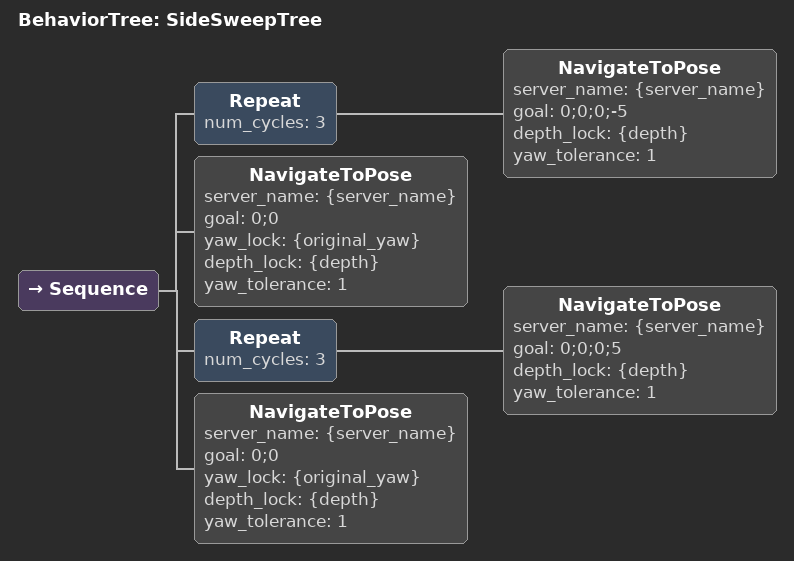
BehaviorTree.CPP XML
<root main_tree_to_execute = "SideSweepTree" >
    <BehaviorTree ID="SideSweepTree">
        <Sequence>
            <Repeat num_cycles="3">
                <NavigateToPose server_name="{server_name}" goal="0;0;0;-5" depth_lock="{depth}" yaw_tolerance="1"/>
            </Repeat>

            <NavigateToPose server_name="{server_name}" goal="0;0" yaw_lock="{original_yaw}" depth_lock="{depth}" yaw_tolerance="1"/>

            <Repeat num_cycles="3">
                <NavigateToPose server_name="{server_name}" goal="0;0;0;5" depth_lock="{depth}" yaw_tolerance="1"/>
            </Repeat>

            <NavigateToPose server_name="{server_name}" goal="0;0" yaw_lock="{original_yaw}" depth_lock="{depth}" yaw_tolerance="1" />
        </Sequence>
    </BehaviorTree>
</root>
